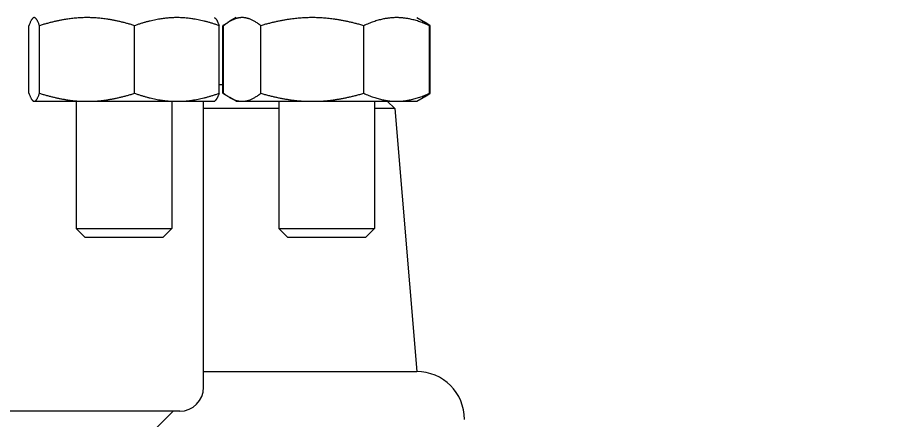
# Model space of a CAD drawing. Header units: inches. Extents: x 12 to 318, y 5 to 204.
# Drawn here: x 163.928 to 168.532, y 88.881 to 90.981 of the extents above; entities that cross this region are included whole.
import ezdxf

# ---------------------------------------------------------------- set-up
doc = ezdxf.new("R2010")
doc.units = ezdxf.units.IN
doc.header["$LTSCALE"] = 9.5
doc.header["$MEASUREMENT"] = 0
doc.layers.add('Dimension', color=7, linetype='Continuous', lineweight=25)
doc.layers.add('Visible', color=7, linetype='Continuous', lineweight=18)
doc.styles.add('Standard D-E', font='arial.ttf')
doc.dimstyles.new('in [mm] D-E NeptuneBenson', dxfattribs={"dimscale": 9.5, "dimtxt": 0.15, "dimasz": 0.098425, "dimexe": 0.125, "dimexo": 0.063, "dimgap": 0.031496, "dimtad": 0, "dimtih": 1, "dimtoh": 1, "dimdec": 4, "dimzin": 3, "dimdsep": 46, "dimlunit": 5, "dimtxsty": 'Standard D-E', "dimcen": 0.09, "dimdle": 0.393701, "dimclrd": 256, "dimclre": 256, "dimclrt": 256, "dimadec": 1, "dimazin": 1, "dimtfac": 1, "dimtofl": 0, "dimtmove": 0, "dimatfit": 3, "dimfxl": 1, "dimfrac": 1, "dimtolj": 1, "dimtzin": 4, "dimlwd": -1, "dimlwe": -1, "dimarcsym": 0})

# ---------------------------------------------------------------- blocks, each defined once
blk = doc.blocks.new('*D25')
at = {"layer": 'Defpoints', "color": 0, "transparency": 16777216}
for p in [(137.2788, 100.5872), (164.8169, 28.3143), (178.2296, 28.3143)]:
    blk.add_point(p, dxfattribs=at)
at = {"layer": 'Dimension', "transparency": 16777216}
for p, q in [((137.8773, 100.5872), (179.4171, 100.5872)), ((178.2296, 99.6522), (178.2296, 86.1841)), ((178.2296, 29.2493), (178.2296, 80.3049)), ((165.4154, 28.3143), (179.4171, 28.3143))]:
    blk.add_line(p, q, dxfattribs=at)
for points in [[(178.0737, 99.6522), (178.3854, 99.6522), (178.2296, 100.5872)], [(178.0737, 29.2493), (178.3854, 29.2493), (178.2296, 28.3143)]]:
    blk.add_solid(points, dxfattribs=at)
at = {"layer": 'Dimension', "transparency": 16777216, "char_height": 1.425, "attachment_point": 5, "style": 'Standard D-E'}
for s, insert in [('\\A1; 72{\\H1x;\\S1#4;} in', (178.2296, 84.9716)), ('\\A1;[1835.7 mm]', (178.2296, 82.0321))]:
    blk.add_mtext(s, dxfattribs=dict(at, insert=insert))
blk = doc.blocks.new('*D26')
at = {"layer": 'Defpoints', "color": 0, "transparency": 16777216}
for p in [(150.3667, 109.1743), (187.5123, 109.1743), (164.8169, 28.3143)]:
    blk.add_point(p, dxfattribs=at)
at = {"layer": 'Dimension', "transparency": 16777216}
for p, q in [((150.9652, 109.1743), (188.6998, 109.1743)), ((187.5123, 108.2393), (187.5123, 71.6989)), ((187.5123, 29.2493), (187.5123, 65.7897)), ((165.4154, 28.3143), (188.6998, 28.3143))]:
    blk.add_line(p, q, dxfattribs=at)
for points in [[(187.3564, 108.2393), (187.6681, 108.2393), (187.5123, 109.1743)], [(187.3564, 29.2493), (187.6681, 29.2493), (187.5123, 28.3143)]]:
    blk.add_solid(points, dxfattribs=at)
at = {"layer": 'Dimension', "transparency": 16777216, "char_height": 1.425, "attachment_point": 5, "style": 'Standard D-E'}
for s, insert in [('\\A1; 80{\\H1x;\\S7#8;} in', (187.5123, 70.4865)), ('\\A1;[2053.8 mm]', (187.5123, 67.5319))]:
    blk.add_mtext(s, dxfattribs=dict(at, insert=insert))

msp = doc.modelspace()

# ---------------------------------------------------------------- linework, layer by layer
at = {"layer": 'Visible'}
for p, q in [((164.01257, 90.981306), (164.010092, 90.979875)), ((164.957452, 90.981306), (164.95993, 90.979875)), ((165.072501, 90.981306), (165.039377, 90.962181)), ((166.017383, 90.981306), (166.050508, 90.962181)), ((163.987207, 90.586002), (163.987207, 90.939109)), ((164.042863, 90.586002), (164.042863, 90.939109)), ((164.540667, 90.586002), (164.540667, 90.939109)), ((164.982815, 90.586002), (164.982815, 90.939109)), ((165.002261, 90.586002), (165.002261, 90.939109)), ((165.006347, 90.586002), (165.006347, 90.939109)), ((165.039377, 90.962181), (165.027209, 90.955156)), ((165.200563, 90.586002), (165.200563, 90.939109)), ((165.739158, 90.586002), (165.739158, 90.939109)), ((166.050508, 90.962181), (166.062676, 90.955156)), ((166.083537, 90.586002), (166.083537, 90.939109)), ((166.087624, 90.586002), (166.087624, 90.939109)), ((164.982815, 90.631355), (165.002261, 90.631355)), ((165.039377, 90.56293), (165.027209, 90.569955)), ((165.072501, 90.543806), (165.039377, 90.56293)), ((166.017383, 90.543806), (166.050508, 90.56293)), ((166.050508, 90.56293), (166.062676, 90.569955)), ((164.01257, 90.543806), (164.010092, 90.545236)), ((164.01257, 90.543806), (164.015035, 90.543806)), ((164.015035, 90.543806), (164.291765, 90.543806)), ((164.235011, 90.543806), (164.235011, 89.879484)), ((164.291765, 90.543806), (164.761741, 90.543806)), ((164.735011, 90.543806), (164.735011, 89.879484)), ((164.761741, 90.543806), (164.957452, 90.543806)), ((164.901651, 89.049298), (164.901651, 90.543806)), ((164.957452, 90.543806), (164.95993, 90.545236)), ((165.072501, 90.543806), (165.103455, 90.543806)), ((165.103455, 90.543806), (165.469861, 90.543806)), ((165.294942, 90.543806), (165.294942, 89.879484)), ((165.469861, 90.543806), (165.911347, 90.543806)), ((165.794942, 90.543806), (165.794942, 89.879484)), ((165.861608, 90.543806), (165.90184, 90.506787)), ((165.911347, 90.543806), (166.017383, 90.543806)), ((165.294942, 90.506787), (164.901651, 90.506787)), ((165.90184, 90.506787), (165.794942, 90.506787)), ((165.90184, 90.506787), (166.016459, 89.131355)), ((164.235011, 89.879484), (164.735011, 89.879484)), ((164.282196, 89.83229), (164.235011, 89.879484)), ((164.687826, 89.83229), (164.735011, 89.879484)), ((165.294942, 89.879484), (165.794942, 89.879484)), ((165.342127, 89.83229), (165.294942, 89.879484)), ((165.747757, 89.83229), (165.794942, 89.879484)), ((164.687826, 89.83229), (164.282196, 89.83229)), ((165.747757, 89.83229), (165.342127, 89.83229)), ((164.901651, 89.131355), (166.016459, 89.131355)), ((164.776651, 88.924298), (135.206651, 88.924298)), ((164.491651, 88.674298), (164.741651, 88.924298))]:
    msp.add_line(p, q, dxfattribs=at)
for centre, radius, start, end in [((166.016459, 88.881355), 0.25, 0, 90), ((164.776651, 89.049298), 0.125, 270, 0)]:
    msp.add_arc(centre, radius, start, end, dxfattribs=at)
for points, weights in [([(164.015035, 90.981306), (164.00212, 90.981306), (163.987207, 90.939109)], [1, 1.0379548493, 1]), ([(164.042863, 90.939109), (164.02795, 90.981306), (164.015035, 90.981306)], [1, 1.0379548493, 1]), ([(164.291765, 90.981306), (164.176249, 90.981306), (164.042863, 90.939109)], [1, 1.0379548493, 1]), ([(164.540667, 90.939109), (164.407281, 90.981306), (164.291765, 90.981306)], [1, 1.0379548493, 1]), ([(164.761741, 90.981306), (164.65914, 90.981306), (164.540667, 90.939109)], [1, 1.0379548493, 1]), ([(164.982815, 90.939109), (164.864342, 90.981306), (164.761741, 90.981306)], [1, 1.0379548493, 1]), ([(164.95993, 90.979875), (164.970581, 90.973726), (164.982815, 90.939109)], [1.01145423084, 1.03092610004, 1]), ([(165.103455, 90.981306), (165.058387, 90.981306), (165.006347, 90.939109)], [1, 1.0379548493, 1]), ([(165.200563, 90.939109), (165.148523, 90.981306), (165.103455, 90.981306)], [1, 1.0379548493, 1]), ([(165.469861, 90.981306), (165.344879, 90.981306), (165.200563, 90.939109)], [1, 1.0379548493, 1]), ([(165.739158, 90.939109), (165.594842, 90.981306), (165.469861, 90.981306)], [1, 1.0379548493, 1]), ([(165.911347, 90.981306), (165.831434, 90.981306), (165.739158, 90.939109)], [1, 1.0379548493, 1]), ([(166.083537, 90.939109), (165.991261, 90.981306), (165.911347, 90.981306)], [1, 1.0379548493, 1]), ([(165.002261, 90.939109), (165.015061, 90.948142), (165.027209, 90.955156)], [1, 1.00789006175, 1.01249974823]), ([(165.01268, 90.944116), (165.007512, 90.941697), (165.002261, 90.939109)], [1.00422948823, 1.00224787439, 1]), ([(166.050508, 90.962181), (166.066394, 90.953009), (166.083537, 90.939109)], [1.01655158983, 1.01219243404, 1]), ([(166.087624, 90.939109), (166.071351, 90.950593), (166.056098, 90.958832)], [1, 1.01005189042, 1.01477953359]), ([(163.987207, 90.586002), (164.00212, 90.543806), (164.015035, 90.543806)], [1, 1.0379548493, 1]), ([(164.015035, 90.543806), (164.02795, 90.543806), (164.042863, 90.586002)], [1, 1.0379548493, 1]), ([(164.042863, 90.586002), (164.176249, 90.543806), (164.291765, 90.543806)], [1, 1.0379548493, 1]), ([(164.291765, 90.543806), (164.407281, 90.543806), (164.540667, 90.586002)], [1, 1.0379548493, 1]), ([(164.540667, 90.586002), (164.65914, 90.543806), (164.761741, 90.543806)], [1, 1.0379548493, 1]), ([(164.761741, 90.543806), (164.864342, 90.543806), (164.982815, 90.586002)], [1, 1.0379548493, 1]), ([(164.982815, 90.586002), (164.970581, 90.551386), (164.95993, 90.545236)], [1, 1.03092610004, 1.01145423084]), ([(165.027209, 90.569955), (165.015061, 90.576969), (165.002261, 90.586002)], [1.01249974823, 1.00789006175, 1]), ([(165.002261, 90.586002), (165.007512, 90.583414), (165.01268, 90.580995)], [1, 1.00224787439, 1.00422948823]), ([(165.006347, 90.586002), (165.058387, 90.543806), (165.103455, 90.543806)], [1, 1.0379548493, 1]), ([(165.103455, 90.543806), (165.148523, 90.543806), (165.200563, 90.586002)], [1, 1.0379548493, 1]), ([(165.200563, 90.586002), (165.344879, 90.543806), (165.469861, 90.543806)], [1, 1.0379548493, 1]), ([(165.469861, 90.543806), (165.594842, 90.543806), (165.739158, 90.586002)], [1, 1.0379548493, 1]), ([(165.739158, 90.586002), (165.831434, 90.543806), (165.911347, 90.543806)], [1, 1.0379548493, 1]), ([(165.911347, 90.543806), (165.991261, 90.543806), (166.083537, 90.586002)], [1, 1.0379548493, 1]), ([(166.083537, 90.586002), (166.066394, 90.572102), (166.050508, 90.56293)], [1, 1.01219243404, 1.01655158983]), ([(166.056098, 90.566279), (166.071351, 90.574518), (166.087624, 90.586002)], [1.01477953359, 1.01005189042, 1])]:
    msp.add_rational_spline(points, weights, degree=2, dxfattribs=at)

# ---------------------------------------------------------------- dimensions: what is measured, and where the dimension line sits
at = {"layer": 'Dimension'}
for base, p1, p2, text, picture, middle in [((187.512277, 109.174302), (164.816889, 28.314298), (150.366651, 109.174302), ' <> in\\X[2053.8 mm]', '*D26', (187.512277, 68.7443)), ((178.229578, 28.314298), (137.278758, 100.587191), (164.816889, 28.314298), ' <> in\\X[1835.7 mm]', '*D25', (178.229578, 83.244502))]:
    dim = msp.add_linear_dim(base=base, p1=p1, p2=p2, angle=90, text=text, dimstyle='in [mm] D-E NeptuneBenson', override={"dimgap": 0.031496, "dimdec": 4, "dimpost": '', "dimtol": 0, "dimlim": 0, "dimtp": 0, "dimtm": 0, "dimtdec": 2, "dimatfit": 1}, dxfattribs=at)
    dim.commit()
    dim.dimension.update_dxf_attribs({"geometry": picture, "text_midpoint": middle, "dimtype": 160})

doc.saveas('drawing.dxf')
